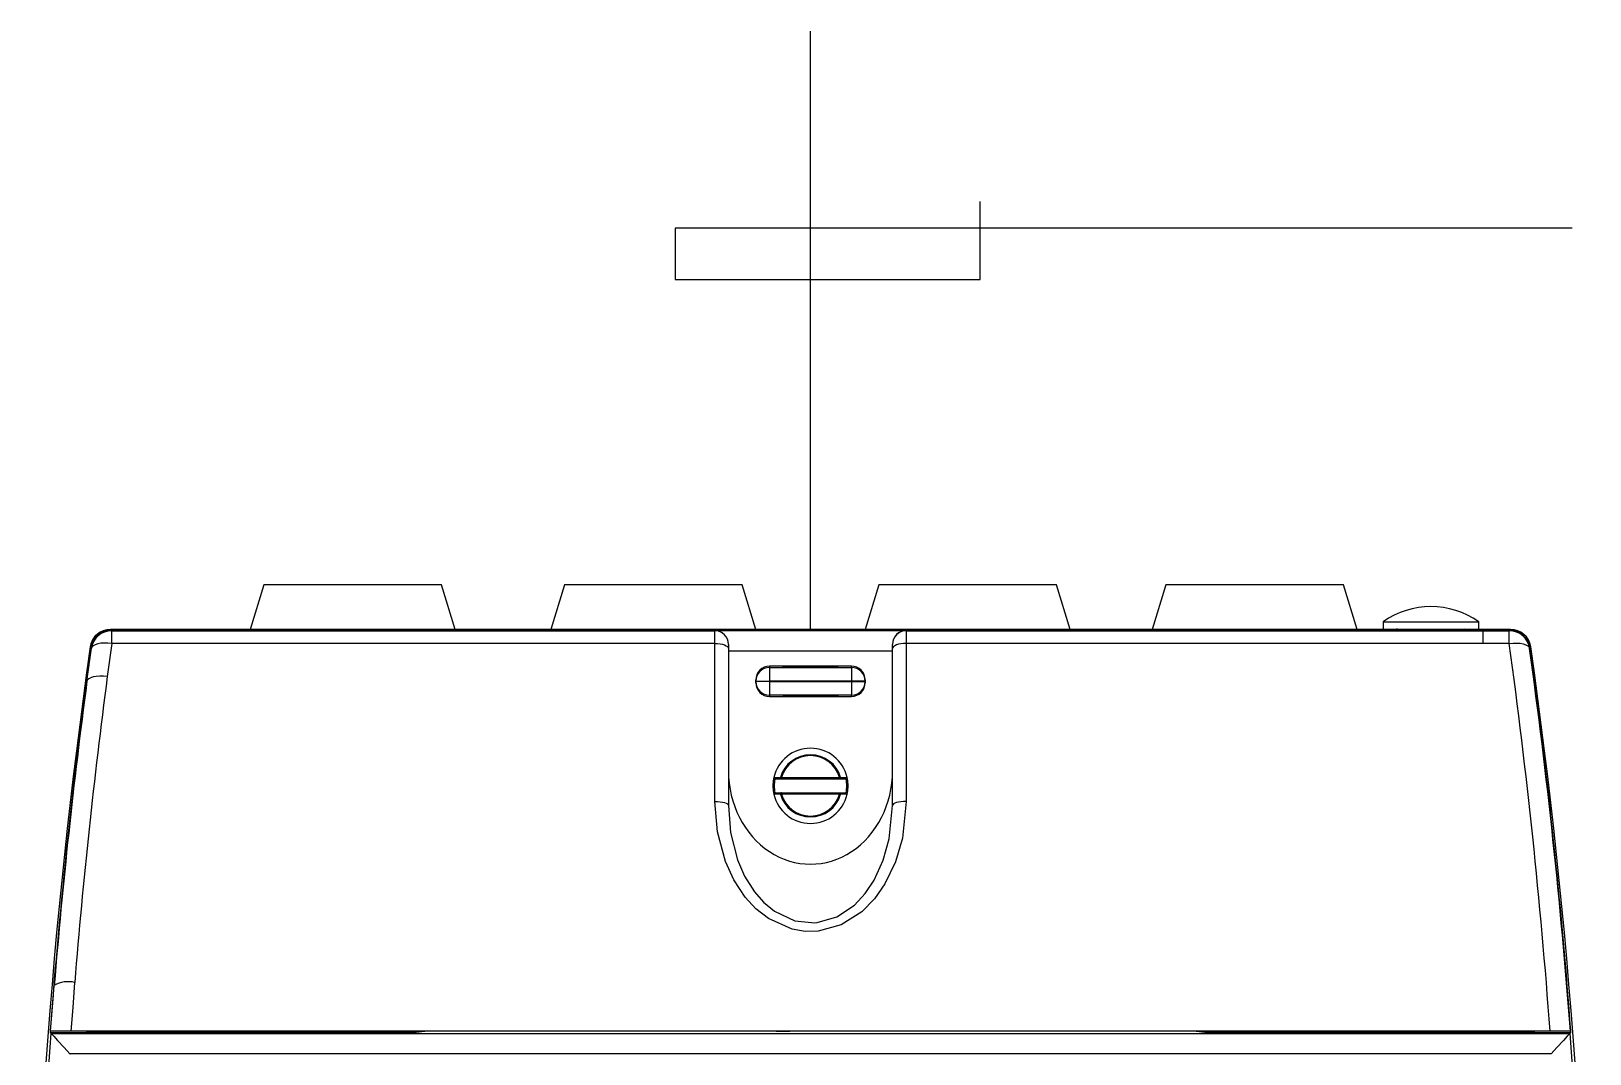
# Model space of a CAD drawing. Header units: millimetres. Extents: x 0 to 210250, y 0 to 148500.
# Drawn here: x 84577 to 92556, y 96527 to 101765 of the extents above; entities that cross this region are included whole.
import ezdxf

# ---------------------------------------------------------------- set-up
doc = ezdxf.new("R2010")
doc.units = ezdxf.units.MM
doc.header["$LTSCALE"] = 250
doc.header["$MEASUREMENT"] = 0
doc.layers.get('0').update_dxf_attribs({"lineweight": 25})
doc.layers.add('1', color=1, linetype='Continuous')
doc.layers.add('원격검침', color=3, linetype='Continuous')

msp = doc.modelspace()

# ---------------------------------------------------------------- linework, layer by layer
at = {"color": 7}
msp.add_line((88566.2, 98700.8), (88566.2, 101764.9), dxfattribs=at)
at = {"layer": '1'}
for p, q in [((89434.7, 100493.3), (89434.7, 100891.9)), ((92465.6, 100755.1), (87873, 100755.1)), ((87873, 100755.1), (87873, 100493.3)), ((87873, 100493.3), (89434.7, 100493.3))]:
    msp.add_line(p, q, dxfattribs=at)
at = {"layer": '원격검침', "color": 3}
for p, q in [((85766.9, 98928.3), (85696.9, 98700.8)), ((86676.7, 98928.3), (85766.9, 98928.3)), ((86746.7, 98700.8), (86676.7, 98928.3)), ((87306.6, 98928.3), (87236.6, 98700.8)), ((88216.3, 98928.3), (87306.6, 98928.3)), ((88286.3, 98700.8), (88216.3, 98928.3)), ((88916.2, 98928.3), (88846.2, 98700.8)), ((89825.9, 98928.3), (88916.2, 98928.3)), ((89895.9, 98700.8), (89825.9, 98928.3)), ((90385.8, 98928.3), (90315.8, 98700.8)), ((91295.6, 98928.3), (90385.8, 98928.3)), ((91365.6, 98700.8), (91295.6, 98928.3)), ((91497.2, 98740), (91497.2, 98705)), ((91497.2, 98740), (91987.1, 98740)), ((91567.2, 98705), (91567.5, 98700.8)), ((91916.8, 98700.8), (91917.1, 98705)), ((91987.1, 98705), (91987.1, 98740)), ((84917.7, 98626.6), (84904.8, 98622.5)), ((84933.2, 98629.4), (84917.7, 98626.6)), ((84950.7, 98630.7), (84933.2, 98629.4)), ((84969.5, 98630.6), (84950.7, 98630.7)), ((84989.1, 98629), (84966.2, 98459.4)), ((84987, 98696.4), (84966.4, 98693.1)), ((84989.1, 98629), (84969.5, 98630.6)), ((84983.1, 98700.8), (92149.4, 98700.8)), ((92149.4, 98700.8), (84983.1, 98700.8)), ((84983.1, 98700.8), (84985, 98698.6)), ((84985, 98698.6), (84986.7, 98696.7)), ((84986.7, 98696.7), (84988.1, 98695)), ((84986.7, 98696.7), (92145.8, 98696.7)), ((84988.1, 98695), (84989.1, 98693.9)), ((84989.1, 98629), (84989.1, 98693.9)), ((84989.1, 98693.9), (88076.4, 98693.9)), ((88076.4, 98629), (84989.1, 98629)), ((88076.4, 98694.8), (89056.1, 98694.8)), ((88076.4, 98693.9), (88076.4, 98694.8)), ((88076.4, 98629), (88076.4, 98693.9)), ((88076.4, 97820.1), (88076.4, 98629)), ((88076.4, 98629), (88090, 98628.5)), ((88090, 98628.5), (88103.1, 98627)), ((88103.1, 98627), (88115.2, 98624.5)), ((88115.2, 98624.5), (88125.9, 98621.2)), ((88146.4, 98624), (88146.4, 98602.3)), ((88146.4, 98624), (88146.4, 98624)), ((88986.1, 98602.3), (88986.1, 98624)), ((88986.1, 98624), (88986.1, 98624)), ((89017.2, 98624.5), (89006.6, 98621.2)), ((89029.3, 98627), (89017.2, 98624.5)), ((89042.5, 98628.5), (89029.3, 98627)), ((89056.1, 98629), (89042.5, 98628.5)), ((89056.1, 98694.8), (89056.1, 98693.9)), ((89056.1, 98693.9), (89056.1, 98629)), ((89056.1, 98693.9), (92009.5, 98693.9)), ((89056.1, 98629), (89056.1, 97820.1)), ((92009.5, 98629), (89056.1, 98629)), ((92009.5, 98629), (92009.5, 98693.9)), ((92009.5, 98693.9), (92143.4, 98693.9)), ((92143.4, 98629), (92009.5, 98629)), ((92143.4, 98693.9), (92144.4, 98695)), ((92143.4, 98629), (92143.4, 98693.9)), ((92143.4, 98629), (92163, 98630.6)), ((92144.4, 98695), (92145.8, 98696.7)), ((92145.8, 98696.7), (92147.5, 98698.6)), ((92147.5, 98698.6), (92149.4, 98700.8)), ((92163, 98630.6), (92181.8, 98630.7)), ((92181.8, 98630.7), (92199.3, 98629.4)), ((92199.3, 98629.4), (92214.8, 98626.6)), ((92214.8, 98626.6), (92227.7, 98622.5)), ((84862.2, 98435.2), (84885.1, 98603.8)), ((84884.2, 98604.8), (84883.1, 98606.2)), ((84884.4, 98604.7), (84884.2, 98604.8)), ((84885.1, 98603.8), (84884.4, 98604.7)), ((84888.2, 98610.8), (84885.1, 98603.8)), ((84894.8, 98617.2), (84888.2, 98610.8)), ((84904.8, 98622.5), (84894.8, 98617.2)), ((88125.9, 98621.2), (88134.6, 98617.1)), ((88134.6, 98617.1), (88141, 98612.5)), ((88141, 98612.5), (88145, 98607.5)), ((88145, 98607.5), (88146.4, 98602.3)), ((88146.4, 98602.3), (88146.4, 97798.5)), ((88986.1, 98589.9), (88146.4, 98589.9)), ((88987.5, 98607.5), (88986.1, 98602.3)), ((88986.1, 97798.5), (88986.1, 98602.3)), ((88991.5, 98612.5), (88987.5, 98607.5)), ((88997.9, 98617.1), (88991.5, 98612.5)), ((89006.6, 98621.2), (88997.9, 98617.1)), ((92227.7, 98622.5), (92237.7, 98617.2)), ((92237.7, 98617.2), (92244.3, 98610.8)), ((92244.3, 98610.8), (92247.4, 98603.8)), ((92247.8, 98604.3), (92247.4, 98603.8)), ((92249.4, 98606.2), (92247.8, 98604.3)), ((92267.8, 98471.2), (92249.4, 98606.2)), ((88356.3, 98512.2), (88356.3, 98506.1)), ((88426.3, 98512.2), (88356.3, 98512.2)), ((88356.3, 98506.1), (88776.2, 98506.1)), ((88356.3, 98506.1), (88356.3, 98436.1)), ((88426.3, 98507.3), (88426.3, 98512.2)), ((88706.2, 98512.2), (88426.3, 98512.2)), ((88706.2, 98509.8), (88426.3, 98509.8)), ((88706.2, 98507.3), (88426.3, 98507.3)), ((88706.2, 98507.3), (88706.2, 98512.2)), ((88776.2, 98512.2), (88706.2, 98512.2)), ((88776.2, 98506.1), (88776.2, 98512.2)), ((88776.2, 98506.1), (88776.2, 98436.1)), ((84865.2, 98442), (84862.2, 98435.2)), ((84871.8, 98448.1), (84865.2, 98442)), ((84881.8, 98453.2), (84871.8, 98448.1)), ((84894.7, 98457.2), (84881.8, 98453.2)), ((84910.2, 98459.9), (84894.7, 98457.2)), ((84927.8, 98461.1), (84910.2, 98459.9)), ((84946.6, 98461), (84927.8, 98461.1)), ((84966.2, 98459.4), (84946.6, 98461)), ((88286.3, 98436.1), (88286.3, 98442.2)), ((88286.3, 98433.7), (88286.3, 98436.1)), ((88286.3, 98436.1), (88356.3, 98436.1)), ((88356.3, 98433.7), (88286.3, 98433.7)), ((88286.3, 98427.6), (88286.3, 98433.7)), ((88776.2, 98436.1), (88356.3, 98436.1)), ((88356.3, 98436.1), (88356.3, 98433.7)), ((88356.3, 98433.7), (88356.3, 98363.7)), ((88356.3, 98433.7), (88776.2, 98433.7)), ((88776.2, 98433.7), (88776.2, 98436.1)), ((88846.2, 98436.1), (88776.2, 98436.1)), ((88776.2, 98433.7), (88776.2, 98363.7)), ((88776.2, 98433.7), (88846.2, 98433.7)), ((88846.2, 98442.2), (88846.2, 98436.1)), ((88846.2, 98436.1), (88846.2, 98433.7)), ((88846.2, 98433.7), (88846.2, 98427.6)), ((88776.2, 98363.7), (88356.3, 98363.7)), ((88356.3, 98363.7), (88356.3, 98357.6)), ((88356.3, 98357.6), (88426.3, 98357.6)), ((88426.3, 98362.5), (88706.2, 98362.5)), ((88426.3, 98362.5), (88426.3, 98357.6)), ((88426.3, 98357.6), (88706.2, 98357.6)), ((88706.2, 98362.5), (88706.2, 98357.6)), ((88706.2, 98357.6), (88776.2, 98357.6)), ((88776.2, 98357.6), (88776.2, 98363.7)), ((88417.5, 97934.5), (88377, 97934.5)), ((88378.7, 97942.6), (88388.7, 97942.7)), ((88388.7, 97942.7), (88412.7, 97942.9)), ((88412.7, 97942.9), (88412.6, 97941.3)), ((88412.6, 97941.3), (88412.8, 97939.8)), ((88412.7, 97942.9), (88417.5, 97941.5)), ((88412.8, 97939.8), (88413.2, 97938.4)), ((88413.2, 97938.4), (88413.8, 97937.1)), ((88413.8, 97937.1), (88414.5, 97936)), ((88414.5, 97936), (88415.4, 97935.2)), ((88415.4, 97935.2), (88416.4, 97934.7)), ((88416.4, 97934.7), (88417.5, 97934.5)), ((88417.5, 97941.5), (88417.5, 97934.5)), ((88417.5, 97941.5), (88715, 97941.5)), ((88715, 97934.5), (88417.5, 97934.5)), ((88719.8, 97942.9), (88715, 97941.5)), ((88715, 97934.5), (88715, 97941.5)), ((88715, 97934.5), (88716.1, 97934.7)), ((88755.5, 97934.5), (88715, 97934.5)), ((88716.1, 97934.7), (88717.1, 97935.2)), ((88717.1, 97935.2), (88718, 97936)), ((88718, 97936), (88718.7, 97937.1)), ((88718.7, 97937.1), (88719.3, 97938.4)), ((88719.3, 97938.4), (88719.7, 97939.8)), ((88719.7, 97939.8), (88719.8, 97941.3)), ((88719.8, 97941.3), (88719.8, 97942.9)), ((88719.8, 97942.9), (88729.8, 97942.8)), ((88729.8, 97942.8), (88753.8, 97942.6)), ((88377, 97864.5), (88417.5, 97864.5)), ((88402.7, 97856.3), (88378.7, 97856.4)), ((88412.7, 97856.2), (88402.7, 97856.3)), ((88412.8, 97859.3), (88412.6, 97857.7)), ((88412.6, 97857.7), (88412.7, 97856.2)), ((88417.5, 97857.5), (88412.7, 97856.2)), ((88413.2, 97860.7), (88412.8, 97859.3)), ((88413.8, 97862), (88413.2, 97860.7)), ((88414.5, 97863.1), (88413.8, 97862)), ((88415.4, 97863.9), (88414.5, 97863.1)), ((88416.4, 97864.4), (88415.4, 97863.9)), ((88417.5, 97864.5), (88416.4, 97864.4)), ((88417.5, 97864.5), (88417.5, 97857.5)), ((88417.5, 97864.5), (88715, 97864.5)), ((88715, 97857.5), (88417.5, 97857.5)), ((88715, 97864.5), (88716.1, 97864.4)), ((88715, 97857.5), (88715, 97864.5)), ((88715, 97864.5), (88755.5, 97864.5)), ((88715, 97857.5), (88719.8, 97856.2)), ((88716.1, 97864.4), (88717.1, 97863.9)), ((88717.1, 97863.9), (88718, 97863.1)), ((88718, 97863.1), (88718.7, 97862)), ((88718.7, 97862), (88719.3, 97860.7)), ((88719.3, 97860.7), (88719.7, 97859.3)), ((88719.7, 97859.3), (88719.8, 97857.7)), ((88719.8, 97857.7), (88719.8, 97856.2)), ((88743.8, 97856.4), (88719.8, 97856.2)), ((88753.8, 97856.4), (88743.8, 97856.4)), ((88089.5, 97664.1), (88076.4, 97820.1)), ((88076.4, 97820.1), (88090, 97819.7)), ((88090, 97819.7), (88103.1, 97818.4)), ((88103.1, 97818.4), (88115.2, 97816.4)), ((88115.2, 97816.4), (88125.9, 97813.7)), ((88125.9, 97813.7), (88134.6, 97810.5)), ((88134.6, 97810.5), (88141, 97806.7)), ((88141, 97806.7), (88145, 97802.7)), ((88145, 97802.7), (88146.4, 97798.5)), ((88146.4, 97798.5), (88157.2, 97659.9)), ((88969.5, 97627.6), (88986.1, 97798.5)), ((88987.5, 97802.7), (88986.1, 97798.5)), ((88991.5, 97806.7), (88987.5, 97802.7)), ((88997.9, 97810.5), (88991.5, 97806.7)), ((89006.6, 97813.7), (88997.9, 97810.5)), ((89017.2, 97816.4), (89006.6, 97813.7)), ((89029.3, 97818.4), (89017.2, 97816.4)), ((89042.5, 97819.7), (89029.3, 97818.4)), ((89056.1, 97820.1), (89036.7, 97630.9)), ((89056.1, 97820.1), (89042.5, 97819.7)), ((88130.3, 97512.1), (88089.5, 97664.1)), ((88157.2, 97659.9), (88192.6, 97520.5)), ((88939.1, 97518.2), (88969.5, 97627.6)), ((89036.7, 97630.9), (89001.6, 97510.5)), ((88173.8, 97417.4), (88130.3, 97512.1)), ((88192.6, 97520.5), (88229.1, 97436.4)), ((88892.5, 97416.5), (88939.1, 97518.2)), ((89001.6, 97510.5), (88946.9, 97396.8)), ((88229.1, 97436.4), (88279.4, 97356.3)), ((88231.6, 97330), (88173.8, 97417.4)), ((88279.4, 97356.3), (88325.6, 97303.4)), ((88791.1, 97288.6), (88846.6, 97347.9)), ((88846.6, 97347.9), (88892.5, 97416.5)), ((88946.9, 97396.8), (88893.7, 97321.2)), ((88286.7, 97270.2), (88231.6, 97330)), ((88350.9, 97219.6), (88286.7, 97270.2)), ((88325.6, 97303.4), (88381.6, 97256.9)), ((88700.5, 97227.8), (88791.1, 97288.6)), ((88893.7, 97321.2), (88828.6, 97254.8)), ((88472.2, 97165.1), (88350.9, 97219.6)), ((88381.6, 97256.9), (88485.6, 97207.9)), ((88485.6, 97207.9), (88588.3, 97197.7)), ((88588.3, 97197.7), (88600.3, 97198.9)), ((88600.3, 97198.9), (88700.5, 97227.8)), ((88722.9, 97187.3), (88606, 97155.1)), ((88828.6, 97254.8), (88722.9, 97187.3)), ((88538.6, 97154.1), (88472.2, 97165.1)), ((88606, 97155.1), (88538.6, 97154.1)), ((84684.5, 96750), (84694.6, 96877.1)), ((84799.2, 96892), (84789.1, 96764.2)), ((84676.3, 96643.3), (84684.5, 96750)), ((84789.1, 96764.2), (84780, 96643.3)), ((84674.5, 96643.3), (84673.9, 96636.3)), ((84673.9, 96636.3), (84859.2, 96636.3)), ((84673.9, 96636.3), (84678.2, 96631.8)), ((84676.3, 96643.3), (84674.1, 96643.3)), ((84780, 96643.3), (84676.3, 96643.3)), ((84678.2, 96631.8), (92454.3, 96631.8)), ((84678.2, 96631.8), (84682, 96627.7)), ((92352.5, 96643.3), (84780, 96643.3)), ((84859.8, 96643.3), (84859.2, 96636.3)), ((86547.3, 96636.3), (84859.2, 96636.3)), ((85235.1, 96636.3), (85235.1, 96643.3)), ((86606.7, 96642.3), (86547.3, 96636.3)), ((86711.7, 96642.3), (86606.7, 96642.3)), ((86711.7, 96643.3), (86711.7, 96642.3)), ((86816.7, 96642.3), (86711.7, 96642.3)), ((86715.1, 96642.3), (86715.1, 96643.3)), ((86813.3, 96643.3), (86813.3, 96642.3)), ((86816.7, 96642.3), (86816.7, 96643.3)), ((88181.3, 96642.3), (86816.7, 96642.3)), ((88181.3, 96643.3), (88181.3, 96642.3)), ((88251.3, 96642.3), (88181.3, 96642.3)), ((88184.7, 96642.3), (88184.7, 96643.3)), ((88248, 96643.3), (88248, 96642.3)), ((88251.3, 96642.3), (88251.3, 96643.3)), ((88390.7, 96642.3), (88251.3, 96642.3)), ((88391.3, 96642.6), (88390.7, 96642.3)), ((88391.3, 96642.6), (88391.3, 96643.3)), ((88391.3, 96642.6), (88461.3, 96642.6)), ((88397.4, 96643.3), (88397.4, 96642.6)), ((88458.2, 96642.6), (88458.2, 96643.3)), ((88461.3, 96643.3), (88461.3, 96642.6)), ((88671.2, 96642.6), (88461.3, 96642.6)), ((88671.2, 96642.6), (88671.2, 96643.3)), ((88741.2, 96642.6), (88671.2, 96642.6)), ((88674.3, 96643.3), (88674.3, 96642.6)), ((88735.1, 96643.3), (88735.1, 96642.6)), ((88741.2, 96642.6), (88741.2, 96643.3)), ((88741.8, 96642.3), (88741.2, 96642.6)), ((88881.2, 96642.3), (88741.8, 96642.3)), ((88881.2, 96643.3), (88881.2, 96642.3)), ((88951.2, 96642.3), (88881.2, 96642.3)), ((88884.5, 96642.3), (88884.5, 96643.3)), ((88947.8, 96643.3), (88947.8, 96642.3)), ((88951.2, 96642.3), (88951.2, 96643.3)), ((90315.8, 96642.3), (88951.2, 96642.3)), ((90315.8, 96643.3), (90315.8, 96642.3)), ((90420.8, 96642.3), (90315.8, 96642.3)), ((90319.2, 96642.3), (90319.2, 96643.3)), ((90417.4, 96643.3), (90417.4, 96642.3)), ((90420.8, 96642.3), (90420.8, 96643.3)), ((90525.8, 96642.3), (90420.8, 96642.3)), ((90585.2, 96636.3), (90525.8, 96642.3)), ((92273.3, 96636.3), (90585.2, 96636.3)), ((91456.5, 96643.3), (91456.5, 96636.3)), ((91456.5, 96643.3), (91456.5, 96636.3)), ((92016.4, 96636.3), (92016.4, 96643.3)), ((92016.4, 96643.3), (92016.4, 96636.3)), ((92100.4, 96636.3), (92100.4, 96643.3)), ((92273.3, 96636.3), (92272.7, 96643.3)), ((92273.3, 96636.3), (92458.6, 96636.3)), ((92456.2, 96643.3), (92352.5, 96643.3)), ((92454.3, 96631.8), (92450.5, 96627.7)), ((92454.3, 96631.8), (92458.6, 96636.3)), ((92456.2, 96643.3), (92458.4, 96643.3)), ((92458.6, 96636.3), (92458, 96643.3)), ((84682, 96627.7), (84691.8, 96617)), ((84691.8, 96617), (84712.1, 96595.2)), ((84712.1, 96595.2), (84745.4, 96559.3)), ((84745.4, 96559.3), (84775.3, 96527.2)), ((92387.1, 96559.3), (92357.2, 96527.2)), ((92420.4, 96595.2), (92387.1, 96559.3)), ((92440.7, 96617), (92420.4, 96595.2)), ((92450.5, 96627.7), (92440.7, 96617)), ((84775.3, 96527.2), (84775.6, 96526.8)), ((92356.9, 96526.8), (84775.6, 96526.8)), ((92357.2, 96527.2), (92356.9, 96526.8))]:
    msp.add_line(p, q, dxfattribs=at)
for centre, radius, start, end in [((91742.1, 98390.1), 427.1, 55.00798, 124.99202), ((84983.1, 98595.9), 105, 89.9995, 171.88813), ((84980.2, 98596.9), 102, 100.4982, 172.24425), ((84986.8, 98592), 104.7, 90.04604, 172.22419), ((84989.1, 98589), 105, 90.0044, 171.89461), ((88075.4, 98623.9), 70.9, 0.05875, 89.24065), ((88076.4, 98624), 70, 0, 90.00109), ((89057, 98624), 70.9, 90.7226, 179.978), ((89056.1, 98624), 70, 89.99891, 180), ((92143.4, 98589), 105, 8.10539, 89.9956), ((60917.5, 94337.7), 31519.4, 4.19487, 7.82492), ((92145.7, 98591.9), 104.7, 7.80815, 89.92162), ((92149.4, 98595.9), 105, 8.11187, 90.0005), ((92149.4, 98595.9), 105, 8.11378, 90.00048), ((114809.2, 94344.4), 30232.6, 171.88762, 188.11238), ((114809.2, 94344.4), 30232.6, 171.88763, 188.11237), ((115669.3, 94336.5), 31080.9, 172.10419, 175.74358), ((61495.4, 94337.2), 31046.5, 4.25985, 7.89885), ((62323.3, 94344.4), 30232.6, 351.88762, 8.11238), ((62323.3, 94344.4), 30232.6, 351.88763, 8.11237), ((88356.3, 98436.1), 70, 89.99564, 180), ((88776.2, 98436.1), 70, 0, 90.00436), ((61468.9, 94337.1), 31075.2, 4.2562, 7.64521), ((115638.1, 94337), 31047.5, 172.41489, 175.30721), ((116216.5, 94337.4), 31520.9, 172.48593, 175.35147), ((88356.3, 98433.7), 70, 180, 270.00436), ((88776.2, 98433.7), 70, 269.99564, 0), ((88566.2, 97899.5), 192.5, 12.94055, 167.05945), ((88566.2, 97899.5), 159.5, 15.76354, 164.23646), ((88566.2, 97899.5), 154.6, 15.76354, 164.23646), ((88566.2, 97899.5), 192.5, 169.52432, 190.47568), ((88566.2, 97899.5), 192.5, 167.05945, 169.52432), ((88566.2, 97899.5), 185.5, 169.12428, 190.87572), ((88566.2, 97899.5), 185.5, 349.12428, 10.87572), ((88566.2, 97899.5), 192.5, 10.47568, 12.94055), ((88566.2, 97899.5), 192.5, 349.52432, 10.47568), ((88566.2, 97899.5), 192.5, 190.47568, 192.94055), ((88566.2, 97899.5), 192.5, 192.94055, 347.05945), ((88566.2, 97899.5), 159.5, 195.76354, 344.23646), ((88566.2, 97899.5), 154.6, 195.76354, 344.23646), ((88566.2, 97899.5), 192.5, 347.05945, 349.52432), ((84764.6, 96760.7), 135.8, 75.2262, 121.02938), ((114809.2, 94344.4), 30217.8, 175.65881, 184.34119), ((62323.3, 94344.4), 30217.8, 355.65881, 4.34119)]:
    msp.add_arc(centre, radius, start, end, dxfattribs=at)
for centre, major_axis, ratio, start_param, end_param in [((88356.3, 98442.2), (0, 70), 0.999848, 0, 1.570796), ((88776.2, 98442.2), (0, 70), 0.999848, 4.712389, 6.283185), ((88356.3, 98427.6), (0, 70), 0.999848, 1.570796, 3.141593), ((88776.2, 98427.6), (0, 70), 0.999848, 3.141593, 4.712389), ((88566.2, 97976.5), (0, 478.2), 0.878106, 1.570796, 4.712389)]:
    msp.add_ellipse(centre, major_axis=major_axis, ratio=ratio, start_param=start_param, end_param=end_param, dxfattribs=at)

doc.saveas('drawing.dxf')
